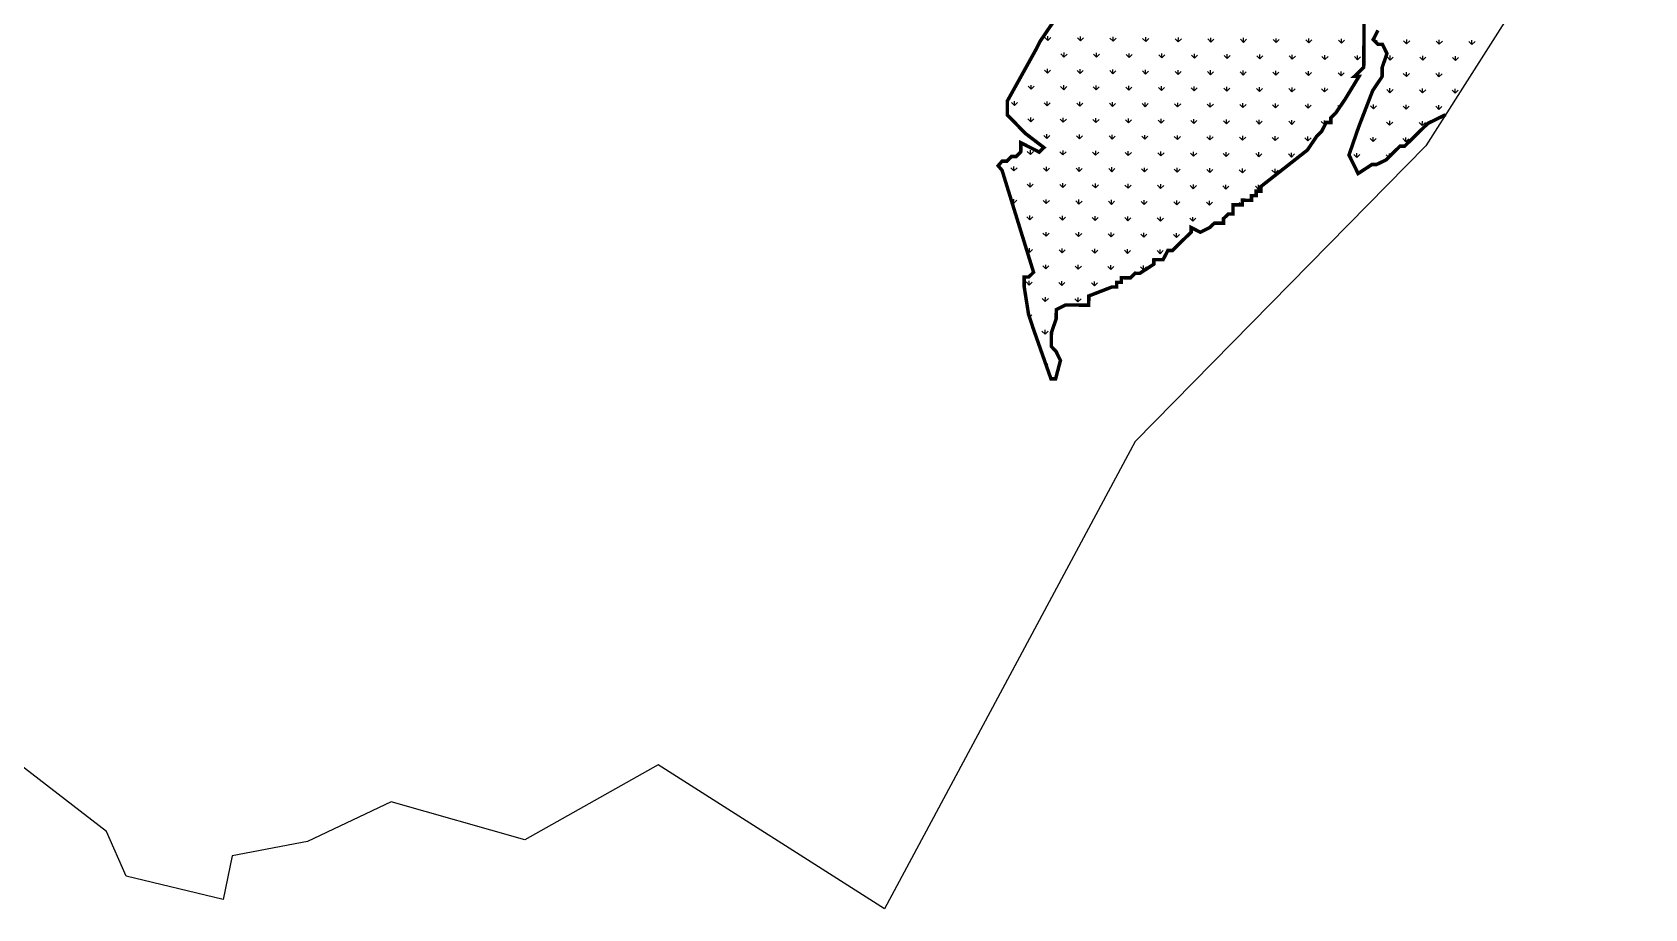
# Model space of a CAD drawing. Header units: metres. Extents: x 293549 to 296182, y 1979068 to 1981755.
# Drawn here: x 294784 to 296182, y 1979068 to 1979828 of the extents above; entities that cross this region are included whole.
import ezdxf

# ---------------------------------------------------------------- set-up
doc = ezdxf.new("R2010")
doc.units = ezdxf.units.M
doc.header["$MEASUREMENT"] = 0
doc.layers.add('MANGROOVES', color=112, linetype='Continuous')

msp = doc.modelspace()

# ---------------------------------------------------------------- linework, layer by layer
at = {"color": 3, "flags": 128}
msp.add_lwpolyline([(296052.9, 1980680.3), (296064.6, 1980546.4), (296091.9, 1980412.4), (296102.6, 1980326.2), (296090.7, 1980309.1), (296132.2, 1980048.6), (296182.2, 1980028), (295992.4, 1979729.2), (295740.5, 1979472.9), (295523.3, 1979067.9), (295327, 1979192.8), (295211.4, 1979127.7), (295095.7, 1979160.5), (295023, 1979126.3), (294957.8, 1979113.7), (294950.1, 1979075.9), (294865.8, 1979096.2), (294848.7, 1979134.9), (294683.7, 1979262.3)], dxfattribs=at)
at = {"layer": 'MANGROOVES', "linetype": 'Continuous', "lineweight": -2}
for p, q in [((295664.7, 1979820.5), (295662.1, 1979823.2)), ((295664.7, 1979820.5), (295664.7, 1979824.2)), ((295664.7, 1979820.5), (295667.4, 1979823.1)), ((295693, 1979820.2), (295690.4, 1979822.9)), ((295693, 1979820.2), (295693, 1979824)), ((295693, 1979820.2), (295695.7, 1979822.8)), ((295721.3, 1979820), (295718.6, 1979822.6)), ((295721.3, 1979820), (295721.3, 1979823.7)), ((295721.3, 1979820), (295723.9, 1979822.6)), ((295749.6, 1979819.7), (295746.9, 1979822.4)), ((295749.6, 1979819.7), (295749.6, 1979823.5)), ((295749.6, 1979819.7), (295752.2, 1979822.3)), ((295777.8, 1979819.4), (295775.2, 1979822.1)), ((295777.8, 1979819.4), (295777.9, 1979823.2)), ((295777.8, 1979819.4), (295780.5, 1979822.1)), ((295806.1, 1979819.2), (295803.5, 1979821.9)), ((295806.1, 1979819.2), (295806.2, 1979822.9)), ((295806.1, 1979819.2), (295808.8, 1979821.8)), ((295834.4, 1979818.9), (295831.8, 1979821.6)), ((295834.4, 1979818.9), (295834.4, 1979822.7)), ((295834.4, 1979818.9), (295837.1, 1979821.6)), ((295862.7, 1979818.7), (295860.1, 1979821.3)), ((295862.7, 1979818.7), (295862.7, 1979822.4)), ((295862.7, 1979818.7), (295865.4, 1979821.3)), ((295891, 1979818.4), (295888.3, 1979821.1)), ((295891, 1979818.4), (295891, 1979822.2)), ((295891, 1979818.4), (295893.6, 1979821)), ((295919.3, 1979818.1), (295916.6, 1979820.8)), ((295919.3, 1979818.2), (295919.3, 1979821.9)), ((295919.3, 1979818.1), (295921.9, 1979820.8)), ((295947.6, 1979820.5), (295947.6, 1979821.6)), ((295948.9, 1979819.2), (295950.2, 1979820.5)), ((295975.8, 1979817.6), (295973.2, 1979820.3)), ((295975.8, 1979817.6), (295975.9, 1979821.4)), ((295975.8, 1979817.6), (295978.5, 1979820.3)), ((296004.1, 1979817.4), (296001.5, 1979820)), ((296004.1, 1979817.4), (296004.1, 1979821.1)), ((296004.1, 1979817.4), (296006.8, 1979820)), ((296032.4, 1979817.1), (296029.8, 1979819.8)), ((296032.4, 1979817.1), (296032.4, 1979820.9)), ((296032.4, 1979817.1), (296035.1, 1979819.7)), ((295651.8, 1979807.8), (295653.1, 1979809.1)), ((295678.7, 1979806.2), (295676.1, 1979808.9)), ((295678.7, 1979806.2), (295678.8, 1979810)), ((295678.7, 1979806.2), (295681.4, 1979808.8)), ((295707, 1979806), (295704.4, 1979808.6)), ((295707, 1979806), (295707, 1979809.7)), ((295707, 1979806), (295709.7, 1979808.6)), ((295735.3, 1979805.7), (295732.7, 1979808.4)), ((295735.3, 1979805.7), (295735.3, 1979809.4)), ((295735.3, 1979805.7), (295738, 1979808.3)), ((295763.6, 1979805.4), (295760.9, 1979808.1)), ((295763.6, 1979805.4), (295763.6, 1979809.2)), ((295763.6, 1979805.4), (295766.2, 1979808.1)), ((295791.9, 1979805.2), (295789.2, 1979807.8)), ((295791.9, 1979805.2), (295791.9, 1979808.9)), ((295791.9, 1979805.2), (295794.5, 1979807.8)), ((295820.1, 1979804.9), (295817.5, 1979807.6)), ((295820.1, 1979804.9), (295820.2, 1979808.7)), ((295820.1, 1979804.9), (295822.8, 1979807.5)), ((295848.4, 1979804.7), (295845.8, 1979807.3)), ((295848.4, 1979804.7), (295848.5, 1979808.4)), ((295848.4, 1979804.7), (295851.1, 1979807.3)), ((295876.7, 1979804.4), (295874.1, 1979807.1)), ((295876.7, 1979804.4), (295876.7, 1979808.1)), ((295876.7, 1979804.4), (295879.4, 1979807)), ((295905, 1979804.1), (295902.4, 1979806.8)), ((295905, 1979804.1), (295905, 1979807.9)), ((295905, 1979804.1), (295907.7, 1979806.8)), ((295933.3, 1979803.9), (295930.6, 1979806.6)), ((295933.3, 1979803.9), (295933.3, 1979807.6)), ((295933.3, 1979803.9), (295935.9, 1979806.5)), ((295961.6, 1979803.6), (295958.9, 1979806.3)), ((295961.6, 1979803.6), (295961.6, 1979807.4)), ((295961.6, 1979803.6), (295964.2, 1979806.2)), ((295989.8, 1979803.4), (295987.2, 1979806)), ((295989.8, 1979803.4), (295989.9, 1979807.1)), ((295989.8, 1979803.4), (295992.5, 1979806)), ((296018.1, 1979803.1), (296015.5, 1979805.8)), ((296018.1, 1979803.1), (296018.2, 1979806.9)), ((296018.1, 1979803.1), (296020.8, 1979805.7)), ((295664.4, 1979792.2), (295661.8, 1979794.9)), ((295664.4, 1979792.2), (295664.5, 1979795.9)), ((295664.4, 1979792.2), (295667.1, 1979794.8)), ((295692.7, 1979791.9), (295690.1, 1979794.6)), ((295692.7, 1979791.9), (295692.8, 1979795.7)), ((295692.7, 1979791.9), (295695.4, 1979794.6)), ((295721, 1979791.7), (295718.4, 1979794.4)), ((295721, 1979791.7), (295721, 1979795.4)), ((295721, 1979791.7), (295723.7, 1979794.3)), ((295749.3, 1979791.4), (295746.7, 1979794.1)), ((295749.3, 1979791.4), (295749.3, 1979795.2)), ((295749.3, 1979791.4), (295752, 1979794)), ((295777.6, 1979791.2), (295775, 1979793.8)), ((295777.6, 1979791.2), (295777.6, 1979794.9)), ((295777.6, 1979791.2), (295780.3, 1979793.8)), ((295805.9, 1979790.9), (295803.2, 1979793.6)), ((295805.9, 1979790.9), (295805.9, 1979794.7)), ((295805.9, 1979790.9), (295808.5, 1979793.5)), ((295834.1, 1979790.6), (295831.5, 1979793.3)), ((295834.1, 1979790.6), (295834.2, 1979794.4)), ((295834.1, 1979790.6), (295836.8, 1979793.3)), ((295862.4, 1979790.4), (295859.8, 1979793.1)), ((295862.4, 1979790.4), (295862.5, 1979794.1)), ((295862.4, 1979790.4), (295865.1, 1979793)), ((295890.7, 1979790.1), (295888.1, 1979792.8)), ((295890.7, 1979790.1), (295890.7, 1979793.9)), ((295890.7, 1979790.1), (295893.4, 1979792.8)), ((295919, 1979789.9), (295916.4, 1979792.5)), ((295919, 1979789.9), (295919, 1979793.6)), ((295919, 1979789.9), (295921.7, 1979792.5)), ((295975.6, 1979789.3), (295972.9, 1979792)), ((295975.6, 1979789.4), (295975.6, 1979793.1)), ((295975.6, 1979789.3), (295978.2, 1979792)), ((296003.8, 1979789.1), (296001.2, 1979791.8)), ((296003.8, 1979789.1), (296003.9, 1979792.8)), ((296003.8, 1979789.1), (296006.5, 1979791.7)), ((295650.2, 1979778.2), (295647.6, 1979780.9)), ((295650.2, 1979778.2), (295650.2, 1979781.9)), ((295650.2, 1979778.2), (295652.9, 1979780.8)), ((295678.5, 1979777.9), (295675.8, 1979780.6)), ((295678.5, 1979777.9), (295678.5, 1979781.7)), ((295678.5, 1979777.9), (295681.1, 1979780.6)), ((295706.7, 1979777.7), (295704.1, 1979780.3)), ((295706.7, 1979777.7), (295706.8, 1979781.4)), ((295706.7, 1979777.7), (295709.4, 1979780.3)), ((295735, 1979777.4), (295732.4, 1979780.1)), ((295735, 1979777.4), (295735.1, 1979781.2)), ((295735, 1979777.4), (295737.7, 1979780)), ((295763.3, 1979777.1), (295760.7, 1979779.8)), ((295763.3, 1979777.2), (295763.3, 1979780.9)), ((295763.3, 1979777.1), (295766, 1979779.8)), ((295791.6, 1979776.9), (295789, 1979779.6)), ((295791.6, 1979776.9), (295791.6, 1979780.6)), ((295791.6, 1979776.9), (295794.3, 1979779.5)), ((295819.9, 1979776.6), (295817.2, 1979779.3)), ((295819.9, 1979776.6), (295819.9, 1979780.4)), ((295819.9, 1979776.6), (295822.6, 1979779.3)), ((295848.2, 1979776.4), (295845.5, 1979779)), ((295848.2, 1979776.4), (295848.2, 1979780.1)), ((295848.2, 1979776.4), (295850.8, 1979779)), ((295876.4, 1979776.1), (295873.8, 1979778.8)), ((295876.4, 1979776.1), (295876.5, 1979779.9)), ((295876.4, 1979776.1), (295879.1, 1979778.7)), ((295904.7, 1979775.9), (295902.1, 1979778.5)), ((295904.7, 1979775.9), (295904.8, 1979779.6)), ((295904.7, 1979775.9), (295907.4, 1979778.5)), ((295961.3, 1979775.3), (295958.7, 1979778)), ((295961.3, 1979775.3), (295961.3, 1979779.1)), ((295961.3, 1979775.3), (295964, 1979778)), ((295989.6, 1979775.1), (295986.9, 1979777.8)), ((295989.6, 1979775.1), (295989.6, 1979778.8)), ((295989.6, 1979775.1), (295992.3, 1979777.7)), ((296017.9, 1979774.8), (296015.2, 1979777.5)), ((296017.9, 1979774.8), (296017.9, 1979778.6)), ((296017.9, 1979774.8), (296020.5, 1979777.4)), ((295635.9, 1979764.2), (295633.3, 1979766.8)), ((295635.9, 1979764.2), (295635.9, 1979767.9)), ((295635.9, 1979764.2), (295638.6, 1979766.8)), ((295664.2, 1979763.9), (295661.6, 1979766.6)), ((295664.2, 1979763.9), (295664.2, 1979767.7)), ((295664.2, 1979763.9), (295666.9, 1979766.5)), ((295692.5, 1979763.7), (295689.8, 1979766.3)), ((295692.5, 1979763.7), (295692.5, 1979767.4)), ((295692.5, 1979763.7), (295695.1, 1979766.3)), ((295720.8, 1979763.4), (295718.1, 1979766.1)), ((295720.8, 1979763.4), (295720.8, 1979767.1)), ((295720.8, 1979763.4), (295723.4, 1979766)), ((295749, 1979763.1), (295746.4, 1979765.8)), ((295749, 1979763.1), (295749.1, 1979766.9)), ((295749, 1979763.1), (295751.7, 1979765.8)), ((295777.3, 1979762.9), (295774.7, 1979765.6)), ((295777.3, 1979762.9), (295777.4, 1979766.6)), ((295777.3, 1979762.9), (295780, 1979765.5)), ((295805.6, 1979762.6), (295803, 1979765.3)), ((295805.6, 1979762.6), (295805.6, 1979766.4)), ((295805.6, 1979762.6), (295808.3, 1979765.2)), ((295833.9, 1979762.4), (295831.3, 1979765)), ((295833.9, 1979762.4), (295833.9, 1979766.1)), ((295833.9, 1979762.4), (295836.6, 1979765)), ((295862.2, 1979762.1), (295859.5, 1979764.8)), ((295862.2, 1979762.1), (295862.2, 1979765.9)), ((295862.2, 1979762.1), (295864.8, 1979764.7)), ((295890.5, 1979761.8), (295887.8, 1979764.5)), ((295890.5, 1979761.8), (295890.5, 1979765.6)), ((295890.5, 1979761.8), (295893.1, 1979764.5)), ((295917.7, 1979762.7), (295916.1, 1979764.3)), ((295918.8, 1979764.3), (295918.8, 1979765.3)), ((295947, 1979761.3), (295944.4, 1979764)), ((295947, 1979761.3), (295947.1, 1979765.1)), ((295947, 1979761.3), (295949.7, 1979764)), ((295975.3, 1979761.1), (295972.7, 1979763.7)), ((295975.3, 1979761.1), (295975.3, 1979764.8)), ((295975.3, 1979761.1), (295978, 1979763.7)), ((296003.6, 1979760.8), (296001, 1979763.5)), ((296003.6, 1979760.8), (296003.6, 1979764.6)), ((296003.6, 1979760.8), (296006.3, 1979763.4)), ((295649.9, 1979749.9), (295647.3, 1979752.6)), ((295649.9, 1979749.9), (295650, 1979753.7)), ((295649.9, 1979749.9), (295652.6, 1979752.5)), ((295678.2, 1979749.6), (295675.6, 1979752.3)), ((295678.2, 1979749.6), (295678.2, 1979753.4)), ((295678.2, 1979749.6), (295680.9, 1979752.3)), ((295706.5, 1979749.4), (295703.9, 1979752.1)), ((295706.5, 1979749.4), (295706.5, 1979753.1)), ((295706.5, 1979749.4), (295709.2, 1979752)), ((295734.8, 1979749.1), (295732.1, 1979751.8)), ((295734.8, 1979749.1), (295734.8, 1979752.9)), ((295734.8, 1979749.1), (295737.4, 1979751.8)), ((295763.1, 1979748.9), (295760.4, 1979751.5)), ((295763.1, 1979748.9), (295763.1, 1979752.6)), ((295763.1, 1979748.9), (295765.7, 1979751.5)), ((295791.3, 1979748.6), (295788.7, 1979751.3)), ((295791.3, 1979748.6), (295791.4, 1979752.4)), ((295791.3, 1979748.6), (295794, 1979751.2)), ((295819.6, 1979748.3), (295817, 1979751)), ((295819.6, 1979748.3), (295819.7, 1979752.1)), ((295819.6, 1979748.3), (295822.3, 1979751)), ((295847.9, 1979748.1), (295845.3, 1979750.8)), ((295847.9, 1979748.1), (295847.9, 1979751.8)), ((295847.9, 1979748.1), (295850.6, 1979750.7)), ((295876.2, 1979747.8), (295873.6, 1979750.5)), ((295876.2, 1979747.8), (295876.2, 1979751.6)), ((295876.2, 1979747.8), (295878.9, 1979750.5)), ((295904.5, 1979747.6), (295901.8, 1979750.2)), ((295904.5, 1979747.6), (295904.5, 1979751.3)), ((295904.5, 1979747.6), (295905.7, 1979748.7)), ((295906.5, 1979749.5), (295907.1, 1979750.2)), ((295961, 1979747.1), (295958.4, 1979749.7)), ((295961, 1979747.1), (295961.1, 1979750.8)), ((295961, 1979747.1), (295963.7, 1979749.7)), ((295989.3, 1979746.8), (295986.7, 1979749.5)), ((295989.3, 1979746.8), (295989.4, 1979750.5)), ((295989.3, 1979746.8), (295992, 1979749.4)), ((295663.9, 1979735.6), (295661.3, 1979738.3)), ((295663.9, 1979735.6), (295664, 1979739.4)), ((295663.9, 1979735.6), (295666.6, 1979738.3)), ((295692.2, 1979735.4), (295689.6, 1979738)), ((295692.2, 1979735.4), (295692.2, 1979739.1)), ((295692.2, 1979735.4), (295694.9, 1979738)), ((295720.5, 1979735.1), (295717.9, 1979737.8)), ((295720.5, 1979735.1), (295720.5, 1979738.9)), ((295720.5, 1979735.1), (295723.2, 1979737.7)), ((295748.8, 1979734.9), (295746.2, 1979737.5)), ((295748.8, 1979734.9), (295748.8, 1979738.6)), ((295748.8, 1979734.9), (295751.5, 1979737.5)), ((295777.1, 1979734.6), (295774.4, 1979737.3)), ((295777.1, 1979734.6), (295777.1, 1979738.3)), ((295777.1, 1979734.6), (295779.7, 1979737.2)), ((295805.3, 1979734.3), (295802.7, 1979737)), ((295805.3, 1979734.3), (295805.4, 1979738.1)), ((295805.3, 1979734.3), (295808, 1979737)), ((295833.6, 1979734.1), (295831, 1979736.8)), ((295833.6, 1979734.1), (295833.7, 1979737.8)), ((295833.6, 1979734.1), (295836.3, 1979736.7)), ((295861.9, 1979733.8), (295859.3, 1979736.5)), ((295861.9, 1979733.8), (295861.9, 1979737.6)), ((295861.9, 1979733.8), (295864.6, 1979736.4)), ((295890.2, 1979733.6), (295887.6, 1979736.2)), ((295890.2, 1979733.6), (295890.2, 1979737.3)), ((295890.2, 1979733.6), (295892.9, 1979736.2)), ((295946.8, 1979733), (295944.1, 1979735.7)), ((295946.8, 1979733), (295946.8, 1979736.8)), ((295946.8, 1979733), (295949.4, 1979735.7)), ((295975, 1979732.8), (295972.4, 1979735.5)), ((295975, 1979732.8), (295975.1, 1979736.5)), ((295975, 1979732.8), (295977.7, 1979735.4)), ((295649.7, 1979721.6), (295647, 1979724.3)), ((295649.7, 1979721.6), (295649.7, 1979725.4)), ((295649.7, 1979721.6), (295652.3, 1979724.2)), ((295677.9, 1979721.4), (295675.3, 1979724)), ((295677.9, 1979721.4), (295678, 1979725.1)), ((295677.9, 1979721.4), (295680.6, 1979724)), ((295706.2, 1979721.1), (295703.6, 1979723.8)), ((295706.2, 1979721.1), (295706.3, 1979724.9)), ((295706.2, 1979721.1), (295708.9, 1979723.7)), ((295734.5, 1979720.8), (295731.9, 1979723.5)), ((295734.5, 1979720.8), (295734.5, 1979724.6)), ((295734.5, 1979720.8), (295737.2, 1979723.5)), ((295762.8, 1979720.6), (295760.2, 1979723.3)), ((295762.8, 1979720.6), (295762.8, 1979724.3)), ((295762.8, 1979720.6), (295765.5, 1979723.2)), ((295791.1, 1979720.3), (295788.4, 1979723)), ((295791.1, 1979720.3), (295791.1, 1979724.1)), ((295791.1, 1979720.3), (295793.8, 1979723)), ((295819.4, 1979720.1), (295816.7, 1979722.7)), ((295819.4, 1979720.1), (295819.4, 1979723.8)), ((295819.4, 1979720.1), (295822, 1979722.7)), ((295847.6, 1979719.8), (295845, 1979722.5)), ((295847.6, 1979719.8), (295847.7, 1979723.6)), ((295847.6, 1979719.8), (295850.3, 1979722.4)), ((295875.9, 1979719.5), (295873.3, 1979722.2)), ((295875.9, 1979719.5), (295876, 1979723.3)), ((295875.9, 1979719.5), (295878.6, 1979722.2)), ((295932.5, 1979719), (295929.9, 1979721.7)), ((295932.5, 1979719), (295932.5, 1979722.8)), ((295932.5, 1979719), (295935.2, 1979721.7)), ((295960.2, 1979719.3), (295958.1, 1979721.4)), ((295960.8, 1979719.9), (295960.8, 1979722.5)), ((295635.4, 1979707.6), (295632.8, 1979710.3)), ((295635.4, 1979707.6), (295635.4, 1979711.4)), ((295635.4, 1979707.6), (295638.1, 1979710.2)), ((295663.7, 1979707.3), (295661, 1979710)), ((295663.7, 1979707.3), (295663.7, 1979711.1)), ((295663.7, 1979707.3), (295666.3, 1979710)), ((295692, 1979707.1), (295689.3, 1979709.8)), ((295692, 1979707.1), (295692, 1979710.8)), ((295692, 1979707.1), (295694.6, 1979709.7)), ((295720.2, 1979706.8), (295717.6, 1979709.5)), ((295720.2, 1979706.8), (295720.3, 1979710.6)), ((295720.2, 1979706.8), (295722.9, 1979709.5)), ((295748.5, 1979706.6), (295745.9, 1979709.2)), ((295748.5, 1979706.6), (295748.6, 1979710.3)), ((295748.5, 1979706.6), (295751.2, 1979709.2)), ((295776.8, 1979706.3), (295774.2, 1979709)), ((295776.8, 1979706.3), (295776.8, 1979710.1)), ((295776.8, 1979706.3), (295779.5, 1979708.9)), ((295805.1, 1979706.1), (295802.5, 1979708.7)), ((295805.1, 1979706.1), (295805.1, 1979709.8)), ((295805.1, 1979706.1), (295807.8, 1979708.7)), ((295833.4, 1979705.8), (295830.7, 1979708.5)), ((295833.4, 1979705.8), (295833.4, 1979709.5)), ((295833.4, 1979705.8), (295836, 1979708.4)), ((295861.7, 1979705.5), (295859, 1979708.2)), ((295861.7, 1979705.5), (295861.7, 1979709.3)), ((295861.7, 1979705.5), (295864.3, 1979708.2)), ((295649.4, 1979693.3), (295646.8, 1979696)), ((295649.4, 1979693.3), (295649.4, 1979697.1)), ((295649.4, 1979693.3), (295652.1, 1979696)), ((295677.7, 1979693.1), (295675.1, 1979695.8)), ((295677.7, 1979693.1), (295677.7, 1979696.8)), ((295677.7, 1979693.1), (295680.4, 1979695.7)), ((295706, 1979692.8), (295703.3, 1979695.5)), ((295706, 1979692.8), (295706, 1979696.6)), ((295706, 1979692.8), (295708.6, 1979695.4)), ((295734.3, 1979692.6), (295731.6, 1979695.2)), ((295734.3, 1979692.6), (295734.3, 1979696.3)), ((295734.3, 1979692.6), (295736.9, 1979695.2)), ((295762.5, 1979692.3), (295759.9, 1979695)), ((295762.5, 1979692.3), (295762.6, 1979696.1)), ((295762.5, 1979692.3), (295765.2, 1979694.9)), ((295790.8, 1979692), (295788.2, 1979694.7)), ((295790.8, 1979692), (295790.9, 1979695.8)), ((295790.8, 1979692), (295793.5, 1979694.7)), ((295819.1, 1979691.8), (295816.5, 1979694.5)), ((295819.1, 1979691.8), (295819.1, 1979695.5)), ((295819.1, 1979691.8), (295821.8, 1979694.4)), ((295847.4, 1979691.5), (295844.8, 1979694.2)), ((295847.4, 1979691.5), (295847.4, 1979695.3)), ((295847.4, 1979691.5), (295849.4, 1979693.5)), ((295635.1, 1979679.3), (295633.4, 1979681.1)), ((295635.1, 1979679.3), (295635.2, 1979683.1)), ((295635.1, 1979679.3), (295637.8, 1979682)), ((295663.4, 1979679.1), (295660.8, 1979681.7)), ((295663.4, 1979679.1), (295663.4, 1979682.8)), ((295663.4, 1979679.1), (295666.1, 1979681.7)), ((295691.7, 1979678.8), (295689.1, 1979681.5)), ((295691.7, 1979678.8), (295691.7, 1979682.6)), ((295691.7, 1979678.8), (295694.4, 1979681.4)), ((295720, 1979678.5), (295717.4, 1979681.2)), ((295720, 1979678.5), (295720, 1979682.3)), ((295720, 1979678.5), (295722.7, 1979681.2)), ((295748.3, 1979678.3), (295745.6, 1979681)), ((295748.3, 1979678.3), (295748.3, 1979682)), ((295748.3, 1979678.3), (295750.9, 1979680.9)), ((295776.5, 1979678), (295773.9, 1979680.7)), ((295776.5, 1979678), (295776.6, 1979681.8)), ((295776.5, 1979678), (295779.2, 1979680.7)), ((295804.8, 1979677.8), (295802.2, 1979680.4)), ((295804.8, 1979677.8), (295804.9, 1979681.5)), ((295804.8, 1979677.8), (295807.5, 1979680.4)), ((295832.6, 1979678), (295830.5, 1979680.2)), ((295833.1, 1979678), (295833.1, 1979681.3)), ((295649.1, 1979665.1), (295646.5, 1979667.7)), ((295649.1, 1979665.1), (295649.2, 1979668.8)), ((295649.1, 1979665.1), (295651.8, 1979667.7)), ((295677.4, 1979664.8), (295674.8, 1979667.5)), ((295677.4, 1979664.8), (295677.5, 1979668.5)), ((295677.4, 1979664.8), (295680.1, 1979667.4)), ((295705.7, 1979664.5), (295703.1, 1979667.2)), ((295705.7, 1979664.5), (295705.7, 1979668.3)), ((295705.7, 1979664.5), (295708.4, 1979667.2)), ((295734, 1979664.3), (295731.4, 1979667)), ((295734, 1979664.3), (295734, 1979668)), ((295734, 1979664.3), (295736.7, 1979666.9)), ((295762.3, 1979664), (295759.6, 1979666.7)), ((295762.3, 1979664), (295762.3, 1979667.8)), ((295762.3, 1979664), (295765, 1979666.6)), ((295790.6, 1979663.8), (295787.9, 1979666.4)), ((295790.6, 1979663.8), (295790.6, 1979667.5)), ((295790.6, 1979663.8), (295793.2, 1979666.4)), ((295817.1, 1979665.3), (295816.2, 1979666.2)), ((295663.2, 1979650.8), (295660.5, 1979653.5)), ((295663.2, 1979650.8), (295663.2, 1979654.5)), ((295663.2, 1979650.8), (295665.8, 1979653.4)), ((295691.4, 1979650.5), (295688.8, 1979653.2)), ((295691.4, 1979650.5), (295691.5, 1979654.3)), ((295691.4, 1979650.5), (295694.1, 1979653.2)), ((295719.7, 1979650.3), (295717.1, 1979652.9)), ((295719.7, 1979650.3), (295719.8, 1979654)), ((295719.7, 1979650.3), (295722.4, 1979652.9)), ((295748, 1979650), (295745.4, 1979652.7)), ((295748, 1979650), (295748, 1979653.8)), ((295748, 1979650), (295750.7, 1979652.6)), ((295776.3, 1979649.7), (295773.7, 1979652.4)), ((295776.3, 1979649.7), (295776.3, 1979653.5)), ((295776.3, 1979649.7), (295779, 1979652.4)), ((295648.9, 1979636.8), (295646.3, 1979639.4)), ((295648.9, 1979636.8), (295648.9, 1979640.5)), ((295648.9, 1979636.8), (295651.6, 1979639.4)), ((295677.2, 1979636.5), (295674.5, 1979639.2)), ((295677.2, 1979636.5), (295677.2, 1979640.3)), ((295677.2, 1979636.5), (295679.8, 1979639.1)), ((295705.4, 1979636.3), (295702.8, 1979638.9)), ((295705.4, 1979636.3), (295705.5, 1979640)), ((295705.4, 1979636.3), (295708.1, 1979638.9)), ((295733.7, 1979636), (295731.1, 1979638.7)), ((295733.7, 1979636), (295733.8, 1979639.7)), ((295733.7, 1979636), (295736.4, 1979638.6)), ((295762, 1979635.7), (295759.4, 1979638.4)), ((295762, 1979635.7), (295762, 1979639.5)), ((295762, 1979635.7), (295764.7, 1979638.4)), ((295662.9, 1979622.5), (295660.3, 1979625.2)), ((295662.9, 1979622.5), (295662.9, 1979626.2)), ((295662.9, 1979622.5), (295665.6, 1979625.1)), ((295691.2, 1979622.2), (295688.6, 1979624.9)), ((295691.2, 1979622.2), (295691.2, 1979626)), ((295691.2, 1979622.2), (295693.9, 1979624.9)), ((295719.5, 1979622), (295716.8, 1979624.7)), ((295719.5, 1979622), (295719.5, 1979625.7)), ((295719.5, 1979622), (295722.1, 1979624.6)), ((295747.7, 1979621.7), (295745.1, 1979624.4)), ((295747.7, 1979621.7), (295747.8, 1979625.5)), ((295747.7, 1979621.7), (295750.4, 1979624.3)), ((295648.6, 1979608.5), (295646, 1979611.2)), ((295648.6, 1979608.5), (295648.7, 1979612.2)), ((295648.6, 1979608.5), (295651.3, 1979611.1)), ((295676.9, 1979608.2), (295674.3, 1979610.9)), ((295676.9, 1979608.2), (295676.9, 1979612)), ((295676.9, 1979608.2), (295679.6, 1979610.9)), ((295705.2, 1979608), (295702.6, 1979610.6)), ((295705.2, 1979608), (295705.2, 1979611.7)), ((295705.2, 1979608), (295707.9, 1979610.6)), ((295662.6, 1979594.2), (295660, 1979596.9)), ((295662.6, 1979594.2), (295662.7, 1979598)), ((295662.6, 1979594.2), (295665.3, 1979596.8)), ((295690.9, 1979594), (295688.3, 1979596.6)), ((295690.9, 1979594), (295691, 1979597.7)), ((295690.9, 1979594), (295693.6, 1979596.6)), ((295648.4, 1979582.4), (295648.4, 1979584)), ((295648.9, 1979580.7), (295651, 1979582.8)), ((295662.4, 1979565.9), (295659.7, 1979568.6)), ((295662.4, 1979565.9), (295662.4, 1979569.7)), ((295662.4, 1979565.9), (295665.1, 1979568.6)), ((295663.4, 1979538.9), (295664.8, 1979540.3))]:
    msp.add_line(p, q, dxfattribs=at)
at = {"layer": 'MANGROOVES', "linetype": 'Continuous', "lineweight": -2, "const_width": 3.02, "flags": 128}
for points in [[(295690.7, 1979867.8), (295658.2, 1979820), (295654.1, 1979812), (295629.7, 1979768.1), (295629.6, 1979756.1), (295645.4, 1979739.9), (295661.4, 1979727.7), (295657.3, 1979723.8), (295641.4, 1979731.9), (295641.3, 1979723.9), (295637.2, 1979719.9), (295633.2, 1979720), (295629.2, 1979716), (295625.2, 1979716), (295621.7, 1979712), (295625.1, 1979708), (295652.4, 1979619.6), (295648.3, 1979615.6), (295644.3, 1979615.6), (295644.2, 1979607.6), (295648, 1979583.5), (295651.9, 1979571.5), (295667.5, 1979527.2), (295671.5, 1979527.2), (295675.7, 1979543.2), (295671.8, 1979551.2), (295667.8, 1979555.3), (295667.9, 1979567.3), (295672, 1979579.3), (295672.1, 1979587.3), (295680.2, 1979591.3), (295700.2, 1979591.1), (295700.3, 1979599.1), (295720.4, 1979606.9), (295724.4, 1979606.9), (295724.4, 1979610.9), (295728.4, 1979610.9), (295728.5, 1979614.9), (295736.5, 1979614.8), (295740.5, 1979618.8), (295744.5, 1979618.7), (295756.6, 1979626.6), (295756.7, 1979630.6), (295764.7, 1979630.6), (295768.8, 1979638.5), (295772.8, 1979638.5), (295780.9, 1979646.5), (295784.9, 1979650.4), (295789, 1979654.4), (295789, 1979658.4), (295797, 1979654.3), (295805, 1979658.3), (295809.1, 1979662.2), (295817.1, 1979662.2), (295817.1, 1979666.2), (295821.2, 1979670.1), (295825.2, 1979670.1), (295825.2, 1979678.1), (295833.3, 1979678), (295833.3, 1979682.1), (295841.3, 1979682), (295841.3, 1979686), (295845.4, 1979686), (295845.4, 1979690), (295849.4, 1979689.9), (295849.4, 1979693.9), (295889.8, 1979725.6), (295897.9, 1979737.6), (295902, 1979741.6), (295906.1, 1979749.5), (295910.1, 1979749.5), (295910.1, 1979753.5), (295914.2, 1979757.5), (295922.3, 1979769.4), (295934.5, 1979789.4), (295930.5, 1979789.4), (295938.6, 1979797.3), (295938.9, 1979837.4)], [(295950.9, 1979829.3), (295946.8, 1979821.3), (295950.8, 1979817.3), (295954.8, 1979817.2), (295958.7, 1979809.2), (295954.6, 1979797.2), (295954.5, 1979789.2), (295946.4, 1979777.2), (295934.1, 1979745.3), (295925.8, 1979721.3), (295929.8, 1979713.2), (295933.7, 1979705.2), (295945.8, 1979713.1), (295949.8, 1979713.1), (295957.9, 1979717), (295970, 1979728.9), (295974, 1979728.9), (295994.2, 1979748.7), (296009.6, 1979756.2)]]:
    msp.add_lwpolyline(points, dxfattribs=at)

doc.saveas('drawing.dxf')
